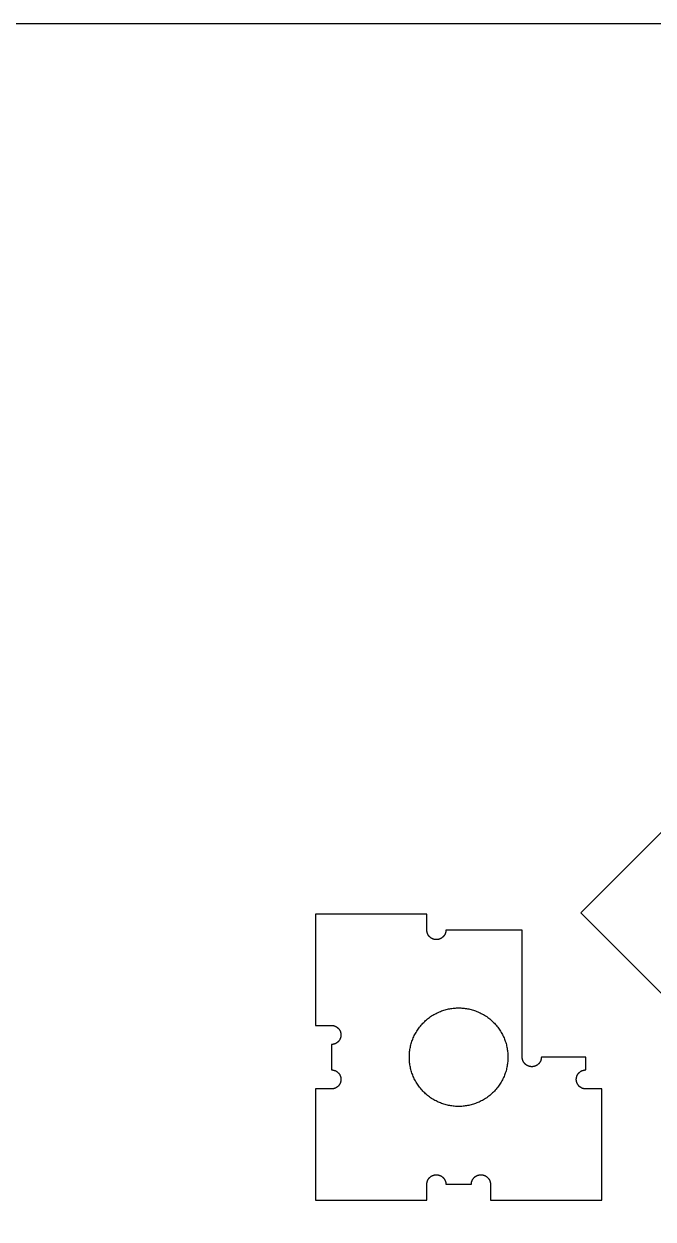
# Model space of a CAD drawing. Header units: millimetres. Extents: x -369 to 1161, y 4890 to 5485.
# Drawn here: x 304.1 to 501.9, y 5108.7 to 5484.8 of the extents above; entities that cross this region are included whole.
import ezdxf

# ---------------------------------------------------------------- set-up
doc = ezdxf.new("R2010")
doc.units = ezdxf.units.MM
doc.header["$MEASUREMENT"] = 0
for name, color, linetype, true_color in [('FAB$TOOL-TE$06MM$CUTEXT-D10T6', 1, 'Continuous', 0xff0000), ('FAB$TOOL-TE$06MM$CUTINT-D10T6', 162, 'Continuous', 0x0033cc), ('PRO$VOLUMES', 1, 'Continuous', 0xff0000)]:
    doc.layers.add(name, color=color, linetype=linetype, true_color=true_color)

msp = doc.modelspace()

# ---------------------------------------------------------------- linework, layer by layer
at = {"layer": 'FAB$TOOL-TE$06MM$CUTEXT-D10T6'}
for points in [[(479.22, 5205.06), (549.93, 5275.77)], [(400.78, 5204.67), (395.78, 5204.67)], [(395.78, 5204.67), (395.78, 5169.67)], [(430.78, 5204.67), (400.78, 5204.67)], [(430.78, 5199.68), (430.78, 5204.67)], [(535.79, 5148.49), (479.22, 5205.06)], [(436.78, 5199.67), (436.77, 5199.6), (436.77, 5199.54), (436.77, 5199.47), (436.76, 5199.4), (436.76, 5199.33), (436.75, 5199.26), (436.74, 5199.19), (436.73, 5199.12), (436.71, 5199.05), (436.7, 5198.98), (436.68, 5198.91), (436.66, 5198.84), (436.64, 5198.77), (436.62, 5198.7), (436.59, 5198.63), (436.57, 5198.57), (436.54, 5198.5), (436.51, 5198.43), (436.47, 5198.36), (436.44, 5198.29), (436.4, 5198.22), (436.37, 5198.16), (436.33, 5198.09), (436.29, 5198.03), (436.24, 5197.96), (436.2, 5197.9), (436.15, 5197.84), (436.1, 5197.78), (436.06, 5197.72), (436, 5197.66), (435.95, 5197.6), (435.9, 5197.55), (435.84, 5197.49), (435.78, 5197.44), (435.73, 5197.39), (435.67, 5197.34), (435.61, 5197.29), (435.54, 5197.25), (435.48, 5197.2), (435.42, 5197.16), (435.35, 5197.12), (435.29, 5197.08), (435.22, 5197.04), (435.15, 5197), (435.09, 5196.97), (435.02, 5196.94), (434.95, 5196.91), (434.88, 5196.88), (434.81, 5196.85), (434.74, 5196.83), (434.67, 5196.81), (434.6, 5196.79), (434.53, 5196.77), (434.46, 5196.75), (434.39, 5196.73), (434.32, 5196.72), (434.25, 5196.71), (434.18, 5196.7), (434.11, 5196.69), (434.05, 5196.68), (433.98, 5196.68), (433.91, 5196.67), (433.84, 5196.67), (433.78, 5196.67), (433.71, 5196.67), (433.64, 5196.67), (433.57, 5196.68), (433.51, 5196.68), (433.44, 5196.69), (433.37, 5196.7), (433.3, 5196.71), (433.23, 5196.72), (433.16, 5196.73), (433.09, 5196.75), (433.02, 5196.77), (432.95, 5196.79), (432.88, 5196.81), (432.81, 5196.83), (432.74, 5196.85), (432.67, 5196.88), (432.6, 5196.91), (432.53, 5196.94), (432.47, 5196.97), (432.4, 5197), (432.33, 5197.04), (432.26, 5197.08), (432.2, 5197.12), (432.13, 5197.16), (432.07, 5197.2), (432.01, 5197.25), (431.95, 5197.29), (431.88, 5197.34), (431.83, 5197.39), (431.77, 5197.44), (431.71, 5197.49), (431.65, 5197.55), (431.6, 5197.6), (431.55, 5197.66), (431.5, 5197.72), (431.45, 5197.78), (431.4, 5197.84), (431.35, 5197.9), (431.31, 5197.96), (431.26, 5198.03), (431.22, 5198.09), (431.18, 5198.16), (431.15, 5198.22), (431.11, 5198.29), (431.08, 5198.36), (431.04, 5198.43), (431.01, 5198.5), (430.99, 5198.57), (430.96, 5198.63), (430.94, 5198.7), (430.91, 5198.77), (430.89, 5198.84), (430.87, 5198.91), (430.86, 5198.98), (430.84, 5199.05), (430.83, 5199.12), (430.81, 5199.19), (430.8, 5199.26), (430.79, 5199.33), (430.79, 5199.4), (430.78, 5199.47), (430.78, 5199.54), (430.78, 5199.6), (430.78, 5199.68)], [(460.78, 5199.67), (436.78, 5199.67)], [(460.78, 5159.67), (460.78, 5199.67)], [(395.78, 5169.67), (400.78, 5169.67)], [(400.78, 5169.67), (400.84, 5169.67), (400.91, 5169.67), (400.98, 5169.66), (401.05, 5169.66), (401.11, 5169.65), (401.18, 5169.64), (401.25, 5169.63), (401.32, 5169.62), (401.39, 5169.61), (401.46, 5169.59), (401.53, 5169.57), (401.6, 5169.55), (401.67, 5169.53), (401.74, 5169.51), (401.81, 5169.49), (401.88, 5169.46), (401.95, 5169.43), (402.02, 5169.4), (402.09, 5169.37), (402.15, 5169.33), (402.22, 5169.3), (402.29, 5169.26), (402.35, 5169.22), (402.42, 5169.18), (402.48, 5169.14), (402.54, 5169.09), (402.61, 5169.05), (402.67, 5169), (402.73, 5168.95), (402.78, 5168.9), (402.84, 5168.85), (402.9, 5168.79), (402.95, 5168.74), (403, 5168.68), (403.06, 5168.62), (403.1, 5168.56), (403.15, 5168.5), (403.2, 5168.44), (403.24, 5168.38), (403.29, 5168.31), (403.33, 5168.25), (403.37, 5168.18), (403.4, 5168.11), (403.44, 5168.05), (403.47, 5167.98), (403.51, 5167.91), (403.54, 5167.84), (403.57, 5167.77), (403.59, 5167.7), (403.62, 5167.63), (403.64, 5167.57), (403.66, 5167.5), (403.68, 5167.43), (403.7, 5167.36), (403.71, 5167.29), (403.73, 5167.22), (403.74, 5167.15), (403.75, 5167.08), (403.76, 5167.01), (403.76, 5166.94), (403.77, 5166.87), (403.77, 5166.8), (403.78, 5166.74), (403.78, 5166.67), (403.78, 5166.6), (403.77, 5166.54), (403.77, 5166.47), (403.76, 5166.4), (403.76, 5166.33), (403.75, 5166.26), (403.74, 5166.19), (403.73, 5166.12), (403.71, 5166.05), (403.7, 5165.98), (403.68, 5165.91), (403.66, 5165.84), (403.64, 5165.77), (403.62, 5165.7), (403.59, 5165.63), (403.57, 5165.57), (403.54, 5165.5), (403.51, 5165.43), (403.47, 5165.36), (403.44, 5165.29), (403.4, 5165.22), (403.37, 5165.16), (403.33, 5165.09), (403.29, 5165.03), (403.24, 5164.96), (403.2, 5164.9), (403.15, 5164.84), (403.1, 5164.78), (403.06, 5164.72), (403, 5164.66), (402.95, 5164.6), (402.9, 5164.55), (402.84, 5164.49), (402.78, 5164.44), (402.73, 5164.39), (402.67, 5164.34), (402.61, 5164.29), (402.54, 5164.25), (402.48, 5164.2), (402.42, 5164.16), (402.35, 5164.12), (402.29, 5164.08), (402.22, 5164.04), (402.15, 5164), (402.09, 5163.97), (402.02, 5163.94), (401.95, 5163.91), (401.88, 5163.88), (401.81, 5163.85), (401.74, 5163.83), (401.67, 5163.81), (401.6, 5163.79), (401.53, 5163.77), (401.46, 5163.75), (401.39, 5163.73), (401.32, 5163.72), (401.25, 5163.71), (401.18, 5163.7), (401.11, 5163.69), (401.05, 5163.68), (400.98, 5163.68), (400.91, 5163.67), (400.84, 5163.67), (400.78, 5163.67)], [(400.78, 5163.67), (400.78, 5155.67)], [(466.78, 5159.67), (466.78, 5159.6), (466.77, 5159.54), (466.77, 5159.47), (466.76, 5159.4), (466.76, 5159.33), (466.75, 5159.26), (466.74, 5159.19), (466.73, 5159.12), (466.71, 5159.05), (466.7, 5158.98), (466.68, 5158.91), (466.66, 5158.84), (466.64, 5158.77), (466.62, 5158.7), (466.59, 5158.63), (466.57, 5158.57), (466.54, 5158.5), (466.51, 5158.43), (466.47, 5158.36), (466.44, 5158.29), (466.4, 5158.22), (466.37, 5158.16), (466.33, 5158.09), (466.29, 5158.03), (466.24, 5157.96), (466.2, 5157.9), (466.15, 5157.84), (466.1, 5157.78), (466.06, 5157.72), (466, 5157.66), (465.95, 5157.6), (465.9, 5157.55), (465.84, 5157.49), (465.78, 5157.44), (465.73, 5157.39), (465.67, 5157.34), (465.61, 5157.29), (465.54, 5157.25), (465.48, 5157.2), (465.42, 5157.16), (465.35, 5157.12), (465.29, 5157.08), (465.22, 5157.04), (465.15, 5157), (465.09, 5156.97), (465.02, 5156.94), (464.95, 5156.91), (464.88, 5156.88), (464.81, 5156.85), (464.74, 5156.83), (464.67, 5156.81), (464.6, 5156.79), (464.53, 5156.77), (464.46, 5156.75), (464.39, 5156.73), (464.32, 5156.72), (464.25, 5156.71), (464.18, 5156.7), (464.11, 5156.69), (464.05, 5156.68), (463.98, 5156.68), (463.91, 5156.67), (463.84, 5156.67), (463.78, 5156.67), (463.71, 5156.67), (463.64, 5156.67), (463.57, 5156.68), (463.51, 5156.68), (463.44, 5156.69), (463.37, 5156.7), (463.3, 5156.71), (463.23, 5156.72), (463.16, 5156.73), (463.09, 5156.75), (463.02, 5156.77), (462.95, 5156.79), (462.88, 5156.81), (462.81, 5156.83), (462.74, 5156.85), (462.67, 5156.88), (462.6, 5156.91), (462.53, 5156.94), (462.47, 5156.97), (462.4, 5157), (462.33, 5157.04), (462.26, 5157.08), (462.2, 5157.12), (462.13, 5157.16), (462.07, 5157.2), (462.01, 5157.25), (461.95, 5157.29), (461.88, 5157.34), (461.83, 5157.39), (461.77, 5157.44), (461.71, 5157.49), (461.65, 5157.55), (461.6, 5157.6), (461.55, 5157.66), (461.5, 5157.72), (461.45, 5157.78), (461.4, 5157.84), (461.35, 5157.9), (461.31, 5157.96), (461.26, 5158.03), (461.22, 5158.09), (461.18, 5158.16), (461.15, 5158.22), (461.11, 5158.29), (461.08, 5158.36), (461.04, 5158.43), (461.01, 5158.5), (460.99, 5158.57), (460.96, 5158.63), (460.94, 5158.7), (460.91, 5158.77), (460.89, 5158.84), (460.87, 5158.91), (460.86, 5158.98), (460.84, 5159.05), (460.83, 5159.12), (460.81, 5159.19), (460.8, 5159.26), (460.79, 5159.33), (460.79, 5159.4), (460.78, 5159.47), (460.78, 5159.54), (460.78, 5159.6), (460.78, 5159.67)], [(480.78, 5159.67), (466.78, 5159.67)], [(480.78, 5155.67), (480.78, 5159.67)], [(400.78, 5155.67), (400.84, 5155.67), (400.91, 5155.67), (400.98, 5155.66), (401.05, 5155.66), (401.11, 5155.65), (401.18, 5155.64), (401.25, 5155.63), (401.32, 5155.62), (401.39, 5155.61), (401.46, 5155.59), (401.53, 5155.57), (401.6, 5155.55), (401.67, 5155.53), (401.74, 5155.51), (401.81, 5155.49), (401.88, 5155.46), (401.95, 5155.43), (402.02, 5155.4), (402.09, 5155.37), (402.15, 5155.33), (402.22, 5155.3), (402.29, 5155.26), (402.35, 5155.22), (402.42, 5155.18), (402.48, 5155.14), (402.54, 5155.09), (402.61, 5155.05), (402.67, 5155), (402.73, 5154.95), (402.78, 5154.9), (402.84, 5154.85), (402.9, 5154.79), (402.95, 5154.74), (403, 5154.68), (403.06, 5154.62), (403.1, 5154.56), (403.15, 5154.5), (403.2, 5154.44), (403.24, 5154.38), (403.29, 5154.31), (403.33, 5154.25), (403.37, 5154.18), (403.4, 5154.11), (403.44, 5154.05), (403.47, 5153.98), (403.51, 5153.91), (403.54, 5153.84), (403.57, 5153.77), (403.59, 5153.7), (403.62, 5153.63), (403.64, 5153.57), (403.66, 5153.5), (403.68, 5153.43), (403.7, 5153.36), (403.71, 5153.29), (403.73, 5153.22), (403.74, 5153.15), (403.75, 5153.08), (403.76, 5153.01), (403.76, 5152.94), (403.77, 5152.87), (403.77, 5152.8), (403.78, 5152.74), (403.78, 5152.67), (403.78, 5152.6), (403.77, 5152.54), (403.77, 5152.47), (403.76, 5152.4), (403.76, 5152.33), (403.75, 5152.26), (403.74, 5152.19), (403.73, 5152.12), (403.71, 5152.05), (403.7, 5151.98), (403.68, 5151.91), (403.66, 5151.84), (403.64, 5151.77), (403.62, 5151.7), (403.59, 5151.63), (403.57, 5151.57), (403.54, 5151.5), (403.51, 5151.43), (403.47, 5151.36), (403.44, 5151.29), (403.4, 5151.22), (403.37, 5151.16), (403.33, 5151.09), (403.29, 5151.03), (403.24, 5150.96), (403.2, 5150.9), (403.15, 5150.84), (403.1, 5150.78), (403.06, 5150.72), (403, 5150.66), (402.95, 5150.6), (402.9, 5150.55), (402.84, 5150.49), (402.78, 5150.44), (402.73, 5150.39), (402.67, 5150.34), (402.61, 5150.29), (402.54, 5150.25), (402.48, 5150.2), (402.42, 5150.16), (402.35, 5150.12), (402.29, 5150.08), (402.22, 5150.04), (402.15, 5150), (402.09, 5149.97), (402.02, 5149.94), (401.95, 5149.91), (401.88, 5149.88), (401.81, 5149.85), (401.74, 5149.83), (401.67, 5149.81), (401.6, 5149.79), (401.53, 5149.77), (401.46, 5149.75), (401.39, 5149.73), (401.32, 5149.72), (401.25, 5149.71), (401.18, 5149.7), (401.11, 5149.69), (401.05, 5149.68), (400.98, 5149.68), (400.91, 5149.67), (400.84, 5149.67), (400.78, 5149.67)], [(480.78, 5149.67), (480.71, 5149.67), (480.64, 5149.67), (480.57, 5149.68), (480.51, 5149.68), (480.44, 5149.69), (480.37, 5149.7), (480.3, 5149.71), (480.23, 5149.72), (480.16, 5149.73), (480.09, 5149.75), (480.02, 5149.77), (479.95, 5149.79), (479.88, 5149.81), (479.81, 5149.83), (479.74, 5149.85), (479.67, 5149.88), (479.6, 5149.91), (479.53, 5149.94), (479.47, 5149.97), (479.4, 5150), (479.33, 5150.04), (479.26, 5150.08), (479.2, 5150.12), (479.13, 5150.16), (479.07, 5150.2), (479.01, 5150.25), (478.95, 5150.29), (478.88, 5150.34), (478.83, 5150.39), (478.77, 5150.44), (478.71, 5150.49), (478.65, 5150.55), (478.6, 5150.6), (478.55, 5150.66), (478.5, 5150.72), (478.45, 5150.78), (478.4, 5150.84), (478.35, 5150.9), (478.31, 5150.96), (478.26, 5151.03), (478.22, 5151.09), (478.18, 5151.16), (478.15, 5151.22), (478.11, 5151.29), (478.08, 5151.36), (478.04, 5151.43), (478.01, 5151.5), (477.99, 5151.57), (477.96, 5151.63), (477.94, 5151.7), (477.91, 5151.77), (477.89, 5151.84), (477.87, 5151.91), (477.86, 5151.98), (477.84, 5152.05), (477.83, 5152.12), (477.81, 5152.19), (477.8, 5152.26), (477.79, 5152.33), (477.79, 5152.4), (477.78, 5152.47), (477.78, 5152.54), (477.78, 5152.6), (477.78, 5152.67), (477.78, 5152.74), (477.78, 5152.8), (477.78, 5152.87), (477.79, 5152.94), (477.79, 5153.01), (477.8, 5153.08), (477.81, 5153.15), (477.83, 5153.22), (477.84, 5153.29), (477.86, 5153.36), (477.87, 5153.43), (477.89, 5153.5), (477.91, 5153.57), (477.94, 5153.63), (477.96, 5153.7), (477.99, 5153.77), (478.01, 5153.84), (478.04, 5153.91), (478.08, 5153.98), (478.11, 5154.05), (478.15, 5154.11), (478.18, 5154.18), (478.22, 5154.25), (478.26, 5154.31), (478.31, 5154.38), (478.35, 5154.44), (478.4, 5154.5), (478.45, 5154.56), (478.5, 5154.62), (478.55, 5154.68), (478.6, 5154.74), (478.65, 5154.79), (478.71, 5154.85), (478.77, 5154.9), (478.83, 5154.95), (478.88, 5155), (478.95, 5155.05), (479.01, 5155.09), (479.07, 5155.14), (479.13, 5155.18), (479.2, 5155.22), (479.26, 5155.26), (479.33, 5155.3), (479.4, 5155.33), (479.47, 5155.37), (479.53, 5155.4), (479.6, 5155.43), (479.67, 5155.46), (479.74, 5155.49), (479.81, 5155.51), (479.88, 5155.53), (479.95, 5155.55), (480.02, 5155.57), (480.09, 5155.59), (480.16, 5155.61), (480.23, 5155.62), (480.3, 5155.63), (480.37, 5155.64), (480.44, 5155.65), (480.51, 5155.66), (480.57, 5155.66), (480.64, 5155.67), (480.71, 5155.67), (480.78, 5155.67)], [(400.78, 5149.67), (395.78, 5149.67)], [(395.78, 5149.67), (395.78, 5119.67)], [(485.78, 5149.67), (480.78, 5149.67)], [(480.78, 5149.67), (480.78, 5149.67)], [(485.78, 5114.67), (485.78, 5149.67)], [(430.78, 5119.67), (430.78, 5119.74), (430.78, 5119.8), (430.78, 5119.87), (430.79, 5119.94), (430.79, 5120.01), (430.8, 5120.08), (430.81, 5120.15), (430.83, 5120.22), (430.84, 5120.29), (430.86, 5120.36), (430.87, 5120.43), (430.89, 5120.5), (430.91, 5120.57), (430.94, 5120.63), (430.96, 5120.7), (430.99, 5120.77), (431.01, 5120.84), (431.05, 5120.91), (431.08, 5120.98), (431.11, 5121.05), (431.15, 5121.11), (431.18, 5121.18), (431.22, 5121.25), (431.26, 5121.31), (431.31, 5121.38), (431.35, 5121.44), (431.4, 5121.5), (431.45, 5121.56), (431.5, 5121.62), (431.55, 5121.68), (431.6, 5121.74), (431.65, 5121.79), (431.71, 5121.85), (431.77, 5121.9), (431.83, 5121.95), (431.88, 5122), (431.95, 5122.05), (432.01, 5122.09), (432.07, 5122.14), (432.13, 5122.18), (432.2, 5122.22), (432.26, 5122.26), (432.33, 5122.3), (432.4, 5122.33), (432.47, 5122.37), (432.53, 5122.4), (432.6, 5122.43), (432.67, 5122.46), (432.74, 5122.49), (432.81, 5122.51), (432.88, 5122.53), (432.95, 5122.55), (433.02, 5122.57), (433.09, 5122.59), (433.16, 5122.61), (433.23, 5122.62), (433.3, 5122.63), (433.37, 5122.64), (433.44, 5122.65), (433.51, 5122.66), (433.57, 5122.66), (433.64, 5122.67), (433.71, 5122.67), (433.78, 5122.67), (433.84, 5122.67), (433.91, 5122.67), (433.98, 5122.66), (434.05, 5122.66), (434.11, 5122.65), (434.18, 5122.64), (434.25, 5122.63), (434.32, 5122.62), (434.39, 5122.61), (434.46, 5122.59), (434.53, 5122.57), (434.6, 5122.55), (434.67, 5122.53), (434.74, 5122.51), (434.81, 5122.49), (434.88, 5122.46), (434.95, 5122.43), (435.02, 5122.4), (435.09, 5122.37), (435.15, 5122.33), (435.22, 5122.3), (435.29, 5122.26), (435.35, 5122.22), (435.42, 5122.18), (435.48, 5122.14), (435.54, 5122.09), (435.61, 5122.05), (435.67, 5122), (435.73, 5121.95), (435.78, 5121.9), (435.84, 5121.85), (435.9, 5121.79), (435.95, 5121.74), (436, 5121.68), (436.06, 5121.62), (436.1, 5121.56), (436.15, 5121.5), (436.2, 5121.44), (436.24, 5121.38), (436.29, 5121.31), (436.33, 5121.25), (436.37, 5121.18), (436.4, 5121.11), (436.44, 5121.05), (436.47, 5120.98), (436.51, 5120.91), (436.54, 5120.84), (436.57, 5120.77), (436.59, 5120.7), (436.62, 5120.63), (436.64, 5120.57), (436.66, 5120.5), (436.68, 5120.43), (436.7, 5120.36), (436.71, 5120.29), (436.73, 5120.22), (436.74, 5120.15), (436.75, 5120.08), (436.76, 5120.01), (436.76, 5119.94), (436.77, 5119.87), (436.77, 5119.8), (436.78, 5119.74), (436.78, 5119.67)], [(444.78, 5119.67), (444.78, 5119.74), (444.78, 5119.8), (444.78, 5119.87), (444.79, 5119.94), (444.79, 5120.01), (444.8, 5120.08), (444.81, 5120.15), (444.83, 5120.22), (444.84, 5120.29), (444.86, 5120.36), (444.87, 5120.43), (444.89, 5120.5), (444.91, 5120.57), (444.94, 5120.63), (444.96, 5120.7), (444.99, 5120.77), (445.01, 5120.84), (445.05, 5120.91), (445.08, 5120.98), (445.11, 5121.05), (445.15, 5121.11), (445.18, 5121.18), (445.22, 5121.25), (445.26, 5121.31), (445.31, 5121.38), (445.35, 5121.44), (445.4, 5121.5), (445.45, 5121.56), (445.5, 5121.62), (445.55, 5121.68), (445.6, 5121.74), (445.65, 5121.79), (445.71, 5121.85), (445.77, 5121.9), (445.83, 5121.95), (445.88, 5122), (445.95, 5122.05), (446.01, 5122.09), (446.07, 5122.14), (446.13, 5122.18), (446.2, 5122.22), (446.26, 5122.26), (446.33, 5122.3), (446.4, 5122.33), (446.47, 5122.37), (446.53, 5122.4), (446.6, 5122.43), (446.67, 5122.46), (446.74, 5122.49), (446.81, 5122.51), (446.88, 5122.53), (446.95, 5122.55), (447.02, 5122.57), (447.09, 5122.59), (447.16, 5122.61), (447.23, 5122.62), (447.3, 5122.63), (447.37, 5122.64), (447.44, 5122.65), (447.51, 5122.66), (447.57, 5122.66), (447.64, 5122.67), (447.71, 5122.67), (447.78, 5122.67), (447.84, 5122.67), (447.91, 5122.67), (447.98, 5122.66), (448.05, 5122.66), (448.11, 5122.65), (448.18, 5122.64), (448.25, 5122.63), (448.32, 5122.62), (448.39, 5122.61), (448.46, 5122.59), (448.53, 5122.57), (448.6, 5122.55), (448.67, 5122.53), (448.74, 5122.51), (448.81, 5122.49), (448.88, 5122.46), (448.95, 5122.43), (449.02, 5122.4), (449.09, 5122.37), (449.15, 5122.33), (449.22, 5122.3), (449.29, 5122.26), (449.35, 5122.22), (449.42, 5122.18), (449.48, 5122.14), (449.54, 5122.09), (449.61, 5122.05), (449.67, 5122), (449.73, 5121.95), (449.78, 5121.9), (449.84, 5121.85), (449.9, 5121.79), (449.95, 5121.74), (450, 5121.68), (450.06, 5121.62), (450.1, 5121.56), (450.15, 5121.5), (450.2, 5121.44), (450.24, 5121.38), (450.29, 5121.31), (450.33, 5121.25), (450.37, 5121.18), (450.4, 5121.11), (450.44, 5121.05), (450.47, 5120.98), (450.51, 5120.91), (450.54, 5120.84), (450.57, 5120.77), (450.59, 5120.7), (450.62, 5120.63), (450.64, 5120.57), (450.66, 5120.5), (450.68, 5120.43), (450.7, 5120.36), (450.71, 5120.29), (450.73, 5120.22), (450.74, 5120.15), (450.75, 5120.08), (450.76, 5120.01), (450.76, 5119.94), (450.77, 5119.87), (450.77, 5119.8), (450.78, 5119.74), (450.78, 5119.65)], [(395.78, 5119.67), (395.78, 5114.67)], [(430.78, 5114.67), (430.78, 5119.67)], [(430.78, 5119.67), (430.78, 5119.67)], [(436.78, 5119.67), (444.78, 5119.67)], [(450.78, 5119.65), (450.78, 5114.67)], [(395.78, 5114.67), (430.78, 5114.67)], [(450.78, 5114.67), (480.78, 5114.67)], [(480.78, 5114.67), (485.78, 5114.67)]]:
    msp.add_lwpolyline(points, dxfattribs=at)
at = {"layer": 'FAB$TOOL-TE$06MM$CUTINT-D10T6'}
msp.add_lwpolyline([(440.78, 5175.17), (441.12, 5175.17), (441.47, 5175.15), (441.82, 5175.13), (442.17, 5175.11), (442.52, 5175.07), (442.88, 5175.03), (443.24, 5174.97), (443.6, 5174.91), (443.96, 5174.84), (444.32, 5174.76), (444.68, 5174.67), (445.04, 5174.57), (445.4, 5174.46), (445.76, 5174.35), (446.12, 5174.22), (446.48, 5174.08), (446.84, 5173.93), (447.19, 5173.78), (447.55, 5173.61), (447.89, 5173.44), (448.24, 5173.25), (448.58, 5173.06), (448.92, 5172.86), (449.26, 5172.64), (449.59, 5172.42), (449.91, 5172.19), (450.23, 5171.95), (450.55, 5171.7), (450.85, 5171.45), (451.15, 5171.18), (451.45, 5170.91), (451.74, 5170.63), (452.02, 5170.34), (452.29, 5170.05), (452.55, 5169.75), (452.81, 5169.44), (453.06, 5169.13), (453.3, 5168.81), (453.53, 5168.48), (453.75, 5168.15), (453.96, 5167.82), (454.17, 5167.48), (454.36, 5167.14), (454.54, 5166.79), (454.72, 5166.44), (454.89, 5166.09), (455.04, 5165.73), (455.19, 5165.38), (455.32, 5165.02), (455.45, 5164.66), (455.57, 5164.3), (455.68, 5163.93), (455.78, 5163.57), (455.87, 5163.21), (455.95, 5162.85), (456.02, 5162.49), (456.08, 5162.13), (456.13, 5161.77), (456.18, 5161.42), (456.21, 5161.06), (456.24, 5160.71), (456.26, 5160.36), (456.27, 5160.01), (456.28, 5159.67), (456.27, 5159.33), (456.26, 5158.98), (456.24, 5158.63), (456.21, 5158.28), (456.18, 5157.92), (456.13, 5157.57), (456.08, 5157.21), (456.02, 5156.85), (455.95, 5156.49), (455.87, 5156.13), (455.78, 5155.77), (455.68, 5155.4), (455.57, 5155.04), (455.45, 5154.68), (455.32, 5154.32), (455.19, 5153.96), (455.04, 5153.61), (454.89, 5153.25), (454.72, 5152.9), (454.54, 5152.55), (454.36, 5152.2), (454.17, 5151.86), (453.96, 5151.52), (453.75, 5151.19), (453.53, 5150.86), (453.3, 5150.53), (453.06, 5150.21), (452.81, 5149.9), (452.55, 5149.59), (452.29, 5149.29), (452.02, 5149), (451.74, 5148.71), (451.45, 5148.43), (451.15, 5148.16), (450.85, 5147.89), (450.55, 5147.64), (450.23, 5147.39), (449.91, 5147.15), (449.59, 5146.92), (449.26, 5146.7), (448.92, 5146.48), (448.58, 5146.28), (448.24, 5146.09), (447.89, 5145.9), (447.55, 5145.73), (447.19, 5145.56), (446.84, 5145.4), (446.48, 5145.26), (446.12, 5145.12), (445.76, 5144.99), (445.4, 5144.88), (445.04, 5144.77), (444.68, 5144.67), (444.32, 5144.58), (443.96, 5144.5), (443.6, 5144.43), (443.24, 5144.37), (442.88, 5144.31), (442.52, 5144.27), (442.17, 5144.23), (441.82, 5144.2), (441.47, 5144.19), (441.12, 5144.17), (440.78, 5144.17), (440.43, 5144.17), (440.08, 5144.19), (439.74, 5144.2), (439.38, 5144.23), (439.03, 5144.27), (438.67, 5144.31), (438.31, 5144.37), (437.96, 5144.43), (437.6, 5144.5), (437.23, 5144.58), (436.87, 5144.67), (436.51, 5144.77), (436.15, 5144.88), (435.79, 5144.99), (435.43, 5145.12), (435.07, 5145.26), (434.71, 5145.4), (434.36, 5145.56), (434.01, 5145.73), (433.66, 5145.9), (433.31, 5146.09), (432.97, 5146.28), (432.63, 5146.48), (432.29, 5146.7), (431.96, 5146.92), (431.64, 5147.15), (431.32, 5147.39), (431.01, 5147.64), (430.7, 5147.89), (430.4, 5148.16), (430.1, 5148.43), (429.82, 5148.71), (429.54, 5149), (429.26, 5149.29), (429, 5149.59), (428.74, 5149.9), (428.49, 5150.21), (428.25, 5150.53), (428.02, 5150.86), (427.8, 5151.19), (427.59, 5151.52), (427.39, 5151.86), (427.19, 5152.2), (427.01, 5152.55), (426.83, 5152.9), (426.67, 5153.25), (426.51, 5153.61), (426.36, 5153.96), (426.23, 5154.32), (426.1, 5154.68), (425.98, 5155.04), (425.87, 5155.4), (425.78, 5155.77), (425.69, 5156.13), (425.61, 5156.49), (425.53, 5156.85), (425.47, 5157.21), (425.42, 5157.57), (425.37, 5157.92), (425.34, 5158.28), (425.31, 5158.63), (425.29, 5158.98), (425.28, 5159.33), (425.28, 5159.67), (425.28, 5160.01), (425.29, 5160.36), (425.31, 5160.71), (425.34, 5161.06), (425.37, 5161.42), (425.42, 5161.77), (425.47, 5162.13), (425.53, 5162.49), (425.61, 5162.85), (425.69, 5163.21), (425.78, 5163.57), (425.87, 5163.93), (425.98, 5164.3), (426.1, 5164.66), (426.23, 5165.02), (426.36, 5165.38), (426.51, 5165.73), (426.67, 5166.09), (426.83, 5166.44), (427.01, 5166.79), (427.19, 5167.14), (427.39, 5167.48), (427.59, 5167.82), (427.8, 5168.15), (428.02, 5168.48), (428.25, 5168.81), (428.49, 5169.13), (428.74, 5169.44), (429, 5169.75), (429.26, 5170.05), (429.54, 5170.34), (429.82, 5170.63), (430.1, 5170.91), (430.4, 5171.18), (430.7, 5171.45), (431.01, 5171.7), (431.32, 5171.95), (431.64, 5172.19), (431.96, 5172.42), (432.29, 5172.64), (432.63, 5172.86), (432.97, 5173.06), (433.31, 5173.25), (433.66, 5173.44), (434.01, 5173.61), (434.36, 5173.78), (434.71, 5173.93), (435.07, 5174.08), (435.43, 5174.22), (435.79, 5174.35), (436.15, 5174.46), (436.51, 5174.57), (436.87, 5174.67), (437.23, 5174.76), (437.6, 5174.84), (437.96, 5174.91), (438.31, 5174.97), (438.67, 5175.03), (439.03, 5175.07), (439.38, 5175.11), (439.74, 5175.13), (440.08, 5175.15), (440.43, 5175.17)], close=True, dxfattribs=at)
at = {"layer": 'PRO$VOLUMES'}
msp.add_lwpolyline([(1161.39, 4889.81), (1161.39, 5484.81), (-368.61, 5484.81), (-368.61, 4889.81)], close=True, dxfattribs=at)

doc.saveas('drawing.dxf')
